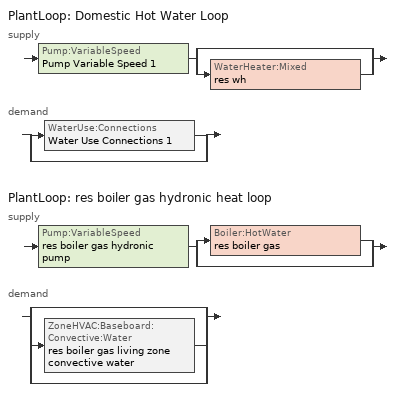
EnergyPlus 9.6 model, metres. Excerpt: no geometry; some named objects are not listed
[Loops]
PlantLoop 'Domestic Hot Water Loop'
 supply: Pump:VariableSpeed 'Pump Variable Speed 1' > split
  | bypass
  | WaterHeater:Mixed 'res wh'
 demand: split
  | WaterUse:Connections 'Water Use Connections 1'
  | bypass
PlantLoop 'res boiler gas hydronic heat loop'
 supply: Pump:VariableSpeed 'res boiler gas hydronic pump' > split
  | Boiler:HotWater 'res boiler gas'
  | bypass
 demand: split
  | bypass
  | ZoneHVAC:Baseboard:Convective:Water 'res boiler gas living zone convective water'
  | bypass
[Sizing:Plant] Loop Type=Heating; Sizing Option=NonCoincident; Zone Timesteps in Averaging Window=1; Coincident Sizing Factor Mode=None
Name | Design Loop Exit Temperature {C} | Loop Design Temperature Difference {deltaC}
Domestic Hot Water Loop | 51.6667 | 5.55556
res boiler gas hydronic heat loop | 82.2222 | 11.1111
[ZoneControl:Thermostat]
living zone Thermostat: Zone or ZoneList=living zone; Control Type Schedule=living zone Thermostat Schedule; Control 1=living zone temperature setpoint; Temperature Difference Between Cutout And Setpoint {deltaC}=0
[ThermostatSetpoint:DualSetpoint]
living zone temperature setpoint: Heating Setpoint Temperature Schedule=res heating setpoint; Cooling Setpoint Temperature Schedule=res cooling setpoint
[ZoneHVAC:PackagedTerminalAirConditioner]
res room ac zone ptac: Availability Schedule=Always On Discrete; Cooling Supply Air Flow Rate {m3/s}=0.289712; Heating Supply Air Flow Rate {m3/s}=1e-05; No Load Supply Air Flow Rate {m3/s}=0; Cooling Outdoor Air Flow Rate {m3/s}=0; Heating Outdoor Air Flow Rate {m3/s}=0; No Load Outdoor Air Flow Rate {m3/s}=0; Supply Air Fan=res room ac living zone clg supply fan; Heating Coil=res room ac always off heating coil; Cooling Coil=res room ac cooling coil; Fan Placement=DrawThrough; Supply Air Fan Operating Mode Schedule=Always Off Discrete
[ZoneHVAC:Baseboard:Convective:Water]
res boiler gas living zone convective water: Availability Schedule=Always On Discrete; Heating Design Capacity Method=HeatingDesignCapacity; Heating Design Capacity {W}=Autosize; Heating Design Capacity Per Floor Area {W/m2}=0; Fraction of Autosized Heating Design Capacity=0.8; U-Factor Times Area Value {W/K}=492.874; Maximum Water Flow Rate {m3/s}=0.000294889; Convergence Tolerance=0.001
[Zone equipment]
living zone: res boiler gas living zone convective water, res room ac zone ptac
[Fan:OnOff]
res room ac living zone clg supply fan: Availability Schedule=Always On Discrete; Fan Total Efficiency=1; Pressure Rise {Pa}=0; Maximum Flow Rate {m3/s}=0.289712; Motor Efficiency=1; Motor In Airstream Fraction=0; Fan Power Ratio Function of Speed Ratio Curve=Fan On Off Power Curve; Fan Efficiency Ratio Function of Speed Ratio Curve=Fan On Off Efficiency Curve
[Coil:Cooling:DX:SingleSpeed]
res room ac cooling coil: Availability Schedule=Always On Discrete; Gross Rated Total Cooling Capacity {W}=6168.22; Gross Rated Sensible Heat Ratio=0.65; Gross Rated Cooling COP {W/W}=2.46644; Rated Air Flow Rate {m3/s}=0.258258; Rated Evaporator Fan Power Per Volume Flow Rate {W/(m3/s)}=773.3; Total Cooling Capacity Function of Temperature Curve=RoomAC-Cap-fT; Total Cooling Capacity Function of Flow Fraction Curve=RoomAC-Cap-fFF; Energy Input Ratio Function of Temperature Curve=RoomAC-EIR-fT; Energy Input Ratio Function of Flow Fraction Curve=RoomAC-EIR-fFF; Part Load Fraction Correlation Curve=RoomAC-PLF-fPLR; Minimum Outdoor Dry-Bulb Temperature for Compressor Operation {C}=-25; Condenser Type=AirCooled; Evaporative Condenser Effectiveness=0.9; Evaporative Condenser Air Flow Rate {m3/s}=Autosize; Evaporative Condenser Pump Rated Power Consumption {W}=Autosize; Crankcase Heater Capacity {W}=0; Maximum Outdoor Dry-Bulb Temperature for Crankcase Heater Operation {C}=10; Basin Heater Capacity {W/K}=0; Basin Heater Setpoint Temperature {C}=2
[Coil:Heating:Electric]
res room ac always off heating coil: Availability Schedule=Always Off Discrete; Efficiency=1; Nominal Capacity {W}=0
[Pump:VariableSpeed] Fraction of Motor Inefficiencies to Fluid Stream=0; Coefficient 1 of the Part Load Performance Curve=0; Coefficient 2 of the Part Load Performance Curve=1; Coefficient 3 of the Part Load Performance Curve=0; Coefficient 4 of the Part Load Performance Curve=0; Design Minimum Flow Rate {m3/s}=0; Pump Control Type=Intermittent; Skin Loss Radiative Fraction=0.5; Design Power Sizing Method=PowerPerFlowPerPressure; Design Electric Power per Unit Flow Rate {W/(m3/s)}=348701.1; Design Shaft Power per Unit Flow Rate per Unit Head {W/((m3/s)-Pa)}=1.28205; Design Minimum Flow Rate Fraction=0
Name | Design Maximum Flow Rate {m3/s} | Design Pump Head {Pa} | Design Power Consumption {W} | Motor Efficiency
Pump Variable Speed 1 | 0.01 | 1 | 0 | 1
res boiler gas hydronic pump | 0.000147364 | 20000 | Autosize | 0.9
[Boiler:HotWater]
res boiler gas: Fuel Type=Electricity; Nominal Capacity {W}=6845.47; Nominal Thermal Efficiency=0.8; Efficiency Curve Temperature Evaluation Variable=LeavingBoiler; Normalized Boiler Efficiency Curve=NonCondensingBoilerEff; Design Water Flow Rate {m3/s}=Autosize; Minimum Part Load Ratio=0; Maximum Part Load Ratio=1; Optimum Part Load Ratio=1; Water Outlet Upper Temperature Limit {C}=99.9; Boiler Flow Mode=LeavingSetpointModulated; Parasitic Electric Load {W}=76; Sizing Factor=1
[WaterHeater:Mixed]
res wh: Tank Volume {m3}=0.143846; Setpoint Temperature Schedule=WH Setpoint Temp; Deadband Temperature Difference {deltaC}=2; Maximum Temperature Limit {C}=99; Heater Control Type=Cycle; Heater Maximum Capacity {W}=11722.8; Heater Minimum Capacity {W}=0; Heater Ignition Minimum Flow Rate {m3/s}=0; Heater Ignition Delay {s}=0; Heater Fuel Type=Electricity; Heater Thermal Efficiency=0.773298; Off Cycle Parasitic Fuel Consumption Rate {W}=0; Off Cycle Parasitic Fuel Type=Electricity; Off Cycle Parasitic Heat Fraction to Tank=0; On Cycle Parasitic Fuel Consumption Rate {W}=0; On Cycle Parasitic Fuel Type=Electricity; On Cycle Parasitic Heat Fraction to Tank=0; Ambient Temperature Indicator=Zone; Ambient Temperature Zone=garage zone; Off Cycle Loss Coefficient to Ambient Temperature {W/K}=4.15693; Off Cycle Loss Fraction to Zone=0.64; On Cycle Loss Coefficient to Ambient Temperature {W/K}=4.15693; On Cycle Loss Fraction to Zone=1; Use Side Effectiveness=1; Source Side Effectiveness=1; Use Side Design Flow Rate {m3/s}=Autosize; Source Side Design Flow Rate {m3/s}=Autosize; Indirect Water Heating Recovery Time {hr}=1.5; Source Side Flow Control Mode=IndirectHeatPrimarySetpoint
[WaterHeater:Sizing]
res wh: Design Mode=PeakDraw; Time Storage Can Meet Peak Draw {hr}=0.538503; Time for Tank Recovery {hr}=0; Nominal Tank Volume for Autosizing Plant Connections {m3}=1
[PlantLoop] Fluid Type=Water; Maximum Loop Temperature {C}=100; Minimum Loop Temperature {C}=0; Minimum Loop Flow Rate {m3/s}=0; Load Distribution Scheme=Optimal; Plant Loop Demand Calculation Scheme=SingleSetpoint
Name | Plant Equipment Operation Scheme | Maximum Loop Flow Rate {m3/s} | Plant Loop Volume {m3}
Domestic Hot Water Loop | Domestic Hot Water Loop Operation Schemes | 0.01 | 0.003
res boiler gas hydronic heat loop | res boiler gas hydronic heat loop Operation Schemes | Autosize | Autocalculate
[PlantEquipmentList]
Domestic Hot Water Loop Heating Equipment List: res wh
res boiler gas hydronic heat loop Heating Equipment List: res boiler gas
[PlantEquipmentOperation:HeatingLoad] Load Range 1 Lower Limit {W}=0; Load Range 1 Upper Limit {W}=1000000000
Name | Range 1 Equipment List
Domestic Hot Water Loop Heating Operation Scheme | Domestic Hot Water Loop Heating Equipment List
res boiler gas hydronic heat loop Heating Operation Scheme | res boiler gas hydronic heat loop Heating Equipment List
[PlantEquipmentOperationSchemes] Control Scheme 1 Schedule=Always On Discrete
Name | Control Scheme 1
Domestic Hot Water Loop Operation Schemes | Domestic Hot Water Loop Heating Operation Scheme
res boiler gas hydronic heat loop Operation Schemes | res boiler gas hydronic heat loop Heating Operation Scheme
[EnergyManagementSystem:Sensor]
Name | Output:Variable or Output:Meter Index Key | Output:Variable or Output:Meter
res_af_1_tin_s | living zone | Zone Mean Air Temperature
res_af_1_tt_s | living zone | Zone Outdoor Air Drybulb Temperature
res_boiler_gas_hydronic_pump_s | res boiler gas hydronic pump | Pump Electricity Energy
res_shower_tout | res wh | Water Heater Use Side Outlet Temperature
res_shower_vol | res shower | Water Use Equipment Hot Water Volume
[SetpointManager:Scheduled] Control Variable=Temperature
Name | Schedule
Setpoint Manager Scheduled 1 | dhw temp
res boiler gas hydronic heat loop setpoint manager | res boiler gas hydronic heat supply setpoint
[WaterUse:Equipment] Zone=living zone
Name | Peak Flow Rate {m3/s} | Flow Rate Fraction Schedule | Target Temperature Schedule
res shower | 0.000150395 | showers | fixtures temperature schedule
res sink | 6.71578e-05 | sinks | fixtures temperature schedule
res bath | 0.000235426 | baths | fixtures temperature schedule
res shower dist | 0 | showers | fixtures temperature schedule
res sink dist | 0 | sinks | fixtures temperature schedule
res bath dist | 0 | baths | fixtures temperature schedule
res cw | 2.66008e-05 | clothes_washer | res cw temperature schedule
[WaterUse:Connections]
Water Use Connections 1: Drain Water Heat Exchanger Type=None; Drain Water Heat Exchanger Destination=Plant; Water Use Equipment 1=res shower; Water Use Equipment 2=res sink; Water Use Equipment 3=res bath; Water Use Equipment 4=res shower dist; Water Use Equipment 5=res sink dist; Water Use Equipment 6=res bath dist; Water Use Equipment 7=res cw
[Schedule:Day:Interval]
res heating setpoint allday1; res heating setpoint allday2; res heating setpoint allday3; res heating setpoint allday4; res heating setpoint allday5; res heating setpoint allday6; res heating setpoint allday7; res heating setpoint allday8; res heating setpoint allday9; res heating setpoint allday10; res heating setpoint allday11; res heating setpoint allday12: No, 24:00, 15.5556
Schedule Day 6; Schedule Day 7: No, 24:00, 0
res heating setpoint summer design; res cooling setpoint summer design: No, 24:00, 23.8889
res heating setpoint winter design; res cooling setpoint winter design: No, 24:00, 21.1111
res cooling setpoint allday1; res cooling setpoint allday2; res cooling setpoint allday3; res cooling setpoint allday4; res cooling setpoint allday5; res cooling setpoint allday11; res cooling setpoint allday12: No, 24:00, 18.3333
res cooling setpoint allday6; res cooling setpoint allday7; res cooling setpoint allday8; res cooling setpoint allday9; res cooling setpoint allday10: No, 01:00, 18.3333, 02:00, 18.3333, 03:00, 18.3333, 04:00, 18.3333, 05:00, 18.3333, 06:00, 18.3333, 07:00, 18.3333, 08:00, 18.3333, 09:00, 18.3333, 10:00, 18.3333, 11:00, 18.3333, 12:00, 18.3333, 13:00, 18.3333, 14:00, 18.3333, 15:00, 18.3333, 16:00, 18.3333, 17:00, 18.3333, 18:00, 18.3333, 19:00, 18.3333, 20:00, 18.3333, 21:00, 18.3333, 22:00, 18.3333, 23:00, 18.3333, 24:00, 18.3333
[Schedule:Week:Daily]
res heating setpoint Week Rule - Jan1-Jan28: res heating setpoint allday1, res heating setpoint allday1, res heating setpoint allday1, res heating setpoint allday1, res heating setpoint allday1, res heating setpoint allday1, res heating setpoint allday1, Schedule Day 6, res heating setpoint summer design, res heating setpoint winter design, Schedule Day 6, Schedule Day 6
res heating setpoint Week Rule - Jan29-Feb4: res heating setpoint allday1, res heating setpoint allday1, res heating setpoint allday1, res heating setpoint allday2, res heating setpoint allday2, res heating setpoint allday2, res heating setpoint allday2, Schedule Day 6, res heating setpoint summer design, res heating setpoint winter design, Schedule Day 6, Schedule Day 6
res heating setpoint Week Rule - Feb5-Feb25: res heating setpoint allday2, res heating setpoint allday2, res heating setpoint allday2, res heating setpoint allday2, res heating setpoint allday2, res heating setpoint allday2, res heating setpoint allday2, Schedule Day 6, res heating setpoint summer design, res heating setpoint winter design, Schedule Day 6, Schedule Day 6
res heating setpoint Week Rule - Feb26-Mar4: res heating setpoint allday2, res heating setpoint allday2, res heating setpoint allday2, res heating setpoint allday3, res heating setpoint allday3, res heating setpoint allday3, res heating setpoint allday3, Schedule Day 6, res heating setpoint summer design, res heating setpoint winter design, Schedule Day 6, Schedule Day 6
res heating setpoint Week Rule - Mar5-Mar25: res heating setpoint allday3, res heating setpoint allday3, res heating setpoint allday3, res heating setpoint allday3, res heating setpoint allday3, res heating setpoint allday3, res heating setpoint allday3, Schedule Day 6, res heating setpoint summer design, res heating setpoint winter design, Schedule Day 6, Schedule Day 6
res heating setpoint Week Rule - Mar26-Apr1: res heating setpoint allday3, res heating setpoint allday3, res heating setpoint allday3, res heating setpoint allday3, res heating setpoint allday3, res heating setpoint allday3, res heating setpoint allday4, Schedule Day 6, res heating setpoint summer design, res heating setpoint winter design, Schedule Day 6, Schedule Day 6
res heating setpoint Week Rule - Apr2-Apr29: res heating setpoint allday4, res heating setpoint allday4, res heating setpoint allday4, res heating setpoint allday4, res heating setpoint allday4, res heating setpoint allday4, res heating setpoint allday4, Schedule Day 6, res heating setpoint summer design, res heating setpoint winter design, Schedule Day 6, Schedule Day 6
res heating setpoint Week Rule - Apr30-May6: res heating setpoint allday4, res heating setpoint allday5, res heating setpoint allday5, res heating setpoint allday5, res heating setpoint allday5, res heating setpoint allday5, res heating setpoint allday5, Schedule Day 6, res heating setpoint summer design, res heating setpoint winter design, Schedule Day 6, Schedule Day 6
res heating setpoint Week Rule - May7-May27: res heating setpoint allday5, res heating setpoint allday5, res heating setpoint allday5, res heating setpoint allday5, res heating setpoint allday5, res heating setpoint allday5, res heating setpoint allday5, Schedule Day 6, res heating setpoint summer design, res heating setpoint winter design, Schedule Day 6, Schedule Day 6
res heating setpoint Week Rule - May28-Jun3: res heating setpoint allday5, res heating setpoint allday5, res heating setpoint allday5, res heating setpoint allday5, res heating setpoint allday6, res heating setpoint allday6, res heating setpoint allday6, Schedule Day 6, res heating setpoint summer design, res heating setpoint winter design, Schedule Day 6, Schedule Day 6
res heating setpoint Week Rule - Jun4-Jun24: res heating setpoint allday6, res heating setpoint allday6, res heating setpoint allday6, res heating setpoint allday6, res heating setpoint allday6, res heating setpoint allday6, res heating setpoint allday6, Schedule Day 6, res heating setpoint summer design, res heating setpoint winter design, Schedule Day 6, Schedule Day 6
res heating setpoint Week Rule - Jun25-Jul1: res heating setpoint allday6, res heating setpoint allday6, res heating setpoint allday6, res heating setpoint allday6, res heating setpoint allday6, res heating setpoint allday6, res heating setpoint allday7, Schedule Day 6, res heating setpoint summer design, res heating setpoint winter design, Schedule Day 6, Schedule Day 6
res heating setpoint Week Rule - Jul2-Jul29: res heating setpoint allday7, res heating setpoint allday7, res heating setpoint allday7, res heating setpoint allday7, res heating setpoint allday7, res heating setpoint allday7, res heating setpoint allday7, Schedule Day 6, res heating setpoint summer design, res heating setpoint winter design, Schedule Day 6, Schedule Day 6
res heating setpoint Week Rule - Jul30-Aug5: res heating setpoint allday7, res heating setpoint allday7, res heating setpoint allday8, res heating setpoint allday8, res heating setpoint allday8, res heating setpoint allday8, res heating setpoint allday8, Schedule Day 6, res heating setpoint summer design, res heating setpoint winter design, Schedule Day 6, Schedule Day 6
res heating setpoint Week Rule - Aug6-Aug26: res heating setpoint allday8, res heating setpoint allday8, res heating setpoint allday8, res heating setpoint allday8, res heating setpoint allday8, res heating setpoint allday8, res heating setpoint allday8, Schedule Day 6, res heating setpoint summer design, res heating setpoint winter design, Schedule Day 6, Schedule Day 6
res heating setpoint Week Rule - Aug27-Sep2: res heating setpoint allday8, res heating setpoint allday8, res heating setpoint allday8, res heating setpoint allday8, res heating setpoint allday8, res heating setpoint allday9, res heating setpoint allday9, Schedule Day 6, res heating setpoint summer design, res heating setpoint winter design, Schedule Day 6, Schedule Day 6
res heating setpoint Week Rule - Sep3-Sep30: res heating setpoint allday9, res heating setpoint allday9, res heating setpoint allday9, res heating setpoint allday9, res heating setpoint allday9, res heating setpoint allday9, res heating setpoint allday9, Schedule Day 6, res heating setpoint summer design, res heating setpoint winter design, Schedule Day 6, Schedule Day 6
res heating setpoint Week Rule - Oct1-Oct28: res heating setpoint allday10, res heating setpoint allday10, res heating setpoint allday10, res heating setpoint allday10, res heating setpoint allday10, res heating setpoint allday10, res heating setpoint allday10, Schedule Day 6, res heating setpoint summer design, res heating setpoint winter design, Schedule Day 6, Schedule Day 6
res heating setpoint Week Rule - Oct29-Nov4: res heating setpoint allday10, res heating setpoint allday10, res heating setpoint allday10, res heating setpoint allday11, res heating setpoint allday11, res heating setpoint allday11, res heating setpoint allday11, Schedule Day 6, res heating setpoint summer design, res heating setpoint winter design, Schedule Day 6, Schedule Day 6
res heating setpoint Week Rule - Nov5-Nov25: res heating setpoint allday11, res heating setpoint allday11, res heating setpoint allday11, res heating setpoint allday11, res heating setpoint allday11, res heating setpoint allday11, res heating setpoint allday11, Schedule Day 6, res heating setpoint summer design, res heating setpoint winter design, Schedule Day 6, Schedule Day 6
res heating setpoint Week Rule - Nov26-Dec2: res heating setpoint allday11, res heating setpoint allday11, res heating setpoint allday11, res heating setpoint allday11, res heating setpoint allday11, res heating setpoint allday12, res heating setpoint allday12, Schedule Day 6, res heating setpoint summer design, res heating setpoint winter design, Schedule Day 6, Schedule Day 6
res heating setpoint Week Rule - Dec3-Dec31: res heating setpoint allday12, res heating setpoint allday12, res heating setpoint allday12, res heating setpoint allday12, res heating setpoint allday12, res heating setpoint allday12, res heating setpoint allday12, Schedule Day 6, res heating setpoint summer design, res heating setpoint winter design, Schedule Day 6, Schedule Day 6
res cooling setpoint Week Rule - Jan1-Jan28: res cooling setpoint allday1, res cooling setpoint allday1, res cooling setpoint allday1, res cooling setpoint allday1, res cooling setpoint allday1, res cooling setpoint allday1, res cooling setpoint allday1, Schedule Day 7, res cooling setpoint summer design, res cooling setpoint winter design, Schedule Day 7, Schedule Day 7
res cooling setpoint Week Rule - Jan29-Feb4: res cooling setpoint allday1, res cooling setpoint allday1, res cooling setpoint allday1, res cooling setpoint allday2, res cooling setpoint allday2, res cooling setpoint allday2, res cooling setpoint allday2, Schedule Day 7, res cooling setpoint summer design, res cooling setpoint winter design, Schedule Day 7, Schedule Day 7
res cooling setpoint Week Rule - Feb5-Feb25: res cooling setpoint allday2, res cooling setpoint allday2, res cooling setpoint allday2, res cooling setpoint allday2, res cooling setpoint allday2, res cooling setpoint allday2, res cooling setpoint allday2, Schedule Day 7, res cooling setpoint summer design, res cooling setpoint winter design, Schedule Day 7, Schedule Day 7
res cooling setpoint Week Rule - Feb26-Mar4: res cooling setpoint allday2, res cooling setpoint allday2, res cooling setpoint allday2, res cooling setpoint allday3, res cooling setpoint allday3, res cooling setpoint allday3, res cooling setpoint allday3, Schedule Day 7, res cooling setpoint summer design, res cooling setpoint winter design, Schedule Day 7, Schedule Day 7
res cooling setpoint Week Rule - Mar5-Mar25: res cooling setpoint allday3, res cooling setpoint allday3, res cooling setpoint allday3, res cooling setpoint allday3, res cooling setpoint allday3, res cooling setpoint allday3, res cooling setpoint allday3, Schedule Day 7, res cooling setpoint summer design, res cooling setpoint winter design, Schedule Day 7, Schedule Day 7
res cooling setpoint Week Rule - Mar26-Apr1: res cooling setpoint allday3, res cooling setpoint allday3, res cooling setpoint allday3, res cooling setpoint allday3, res cooling setpoint allday3, res cooling setpoint allday3, res cooling setpoint allday4, Schedule Day 7, res cooling setpoint summer design, res cooling setpoint winter design, Schedule Day 7, Schedule Day 7
res cooling setpoint Week Rule - Apr2-Apr29: res cooling setpoint allday4, res cooling setpoint allday4, res cooling setpoint allday4, res cooling setpoint allday4, res cooling setpoint allday4, res cooling setpoint allday4, res cooling setpoint allday4, Schedule Day 7, res cooling setpoint summer design, res cooling setpoint winter design, Schedule Day 7, Schedule Day 7
res cooling setpoint Week Rule - Apr30-May6: res cooling setpoint allday4, res cooling setpoint allday5, res cooling setpoint allday5, res cooling setpoint allday5, res cooling setpoint allday5, res cooling setpoint allday5, res cooling setpoint allday5, Schedule Day 7, res cooling setpoint summer design, res cooling setpoint winter design, Schedule Day 7, Schedule Day 7
res cooling setpoint Week Rule - May7-May27: res cooling setpoint allday5, res cooling setpoint allday5, res cooling setpoint allday5, res cooling setpoint allday5, res cooling setpoint allday5, res cooling setpoint allday5, res cooling setpoint allday5, Schedule Day 7, res cooling setpoint summer design, res cooling setpoint winter design, Schedule Day 7, Schedule Day 7
res cooling setpoint Week Rule - May28-Jun3: res cooling setpoint allday5, res cooling setpoint allday5, res cooling setpoint allday5, res cooling setpoint allday5, res cooling setpoint allday6, res cooling setpoint allday6, res cooling setpoint allday6, Schedule Day 7, res cooling setpoint summer design, res cooling setpoint winter design, Schedule Day 7, Schedule Day 7
res cooling setpoint Week Rule - Jun4-Jun24: res cooling setpoint allday6, res cooling setpoint allday6, res cooling setpoint allday6, res cooling setpoint allday6, res cooling setpoint allday6, res cooling setpoint allday6, res cooling setpoint allday6, Schedule Day 7, res cooling setpoint summer design, res cooling setpoint winter design, Schedule Day 7, Schedule Day 7
res cooling setpoint Week Rule - Jun25-Jul1: res cooling setpoint allday6, res cooling setpoint allday6, res cooling setpoint allday6, res cooling setpoint allday6, res cooling setpoint allday6, res cooling setpoint allday6, res cooling setpoint allday7, Schedule Day 7, res cooling setpoint summer design, res cooling setpoint winter design, Schedule Day 7, Schedule Day 7
res cooling setpoint Week Rule - Jul2-Jul29: res cooling setpoint allday7, res cooling setpoint allday7, res cooling setpoint allday7, res cooling setpoint allday7, res cooling setpoint allday7, res cooling setpoint allday7, res cooling setpoint allday7, Schedule Day 7, res cooling setpoint summer design, res cooling setpoint winter design, Schedule Day 7, Schedule Day 7
res cooling setpoint Week Rule - Jul30-Aug5: res cooling setpoint allday7, res cooling setpoint allday7, res cooling setpoint allday8, res cooling setpoint allday8, res cooling setpoint allday8, res cooling setpoint allday8, res cooling setpoint allday8, Schedule Day 7, res cooling setpoint summer design, res cooling setpoint winter design, Schedule Day 7, Schedule Day 7
res cooling setpoint Week Rule - Aug6-Aug26: res cooling setpoint allday8, res cooling setpoint allday8, res cooling setpoint allday8, res cooling setpoint allday8, res cooling setpoint allday8, res cooling setpoint allday8, res cooling setpoint allday8, Schedule Day 7, res cooling setpoint summer design, res cooling setpoint winter design, Schedule Day 7, Schedule Day 7
res cooling setpoint Week Rule - Aug27-Sep2: res cooling setpoint allday8, res cooling setpoint allday8, res cooling setpoint allday8, res cooling setpoint allday8, res cooling setpoint allday8, res cooling setpoint allday9, res cooling setpoint allday9, Schedule Day 7, res cooling setpoint summer design, res cooling setpoint winter design, Schedule Day 7, Schedule Day 7
res cooling setpoint Week Rule - Sep3-Sep30: res cooling setpoint allday9, res cooling setpoint allday9, res cooling setpoint allday9, res cooling setpoint allday9, res cooling setpoint allday9, res cooling setpoint allday9, res cooling setpoint allday9, Schedule Day 7, res cooling setpoint summer design, res cooling setpoint winter design, Schedule Day 7, Schedule Day 7
res cooling setpoint Week Rule - Oct1-Oct28: res cooling setpoint allday10, res cooling setpoint allday10, res cooling setpoint allday10, res cooling setpoint allday10, res cooling setpoint allday10, res cooling setpoint allday10, res cooling setpoint allday10, Schedule Day 7, res cooling setpoint summer design, res cooling setpoint winter design, Schedule Day 7, Schedule Day 7
res cooling setpoint Week Rule - Oct29-Nov4: res cooling setpoint allday10, res cooling setpoint allday10, res cooling setpoint allday10, res cooling setpoint allday11, res cooling setpoint allday11, res cooling setpoint allday11, res cooling setpoint allday11, Schedule Day 7, res cooling setpoint summer design, res cooling setpoint winter design, Schedule Day 7, Schedule Day 7
res cooling setpoint Week Rule - Nov5-Nov25: res cooling setpoint allday11, res cooling setpoint allday11, res cooling setpoint allday11, res cooling setpoint allday11, res cooling setpoint allday11, res cooling setpoint allday11, res cooling setpoint allday11, Schedule Day 7, res cooling setpoint summer design, res cooling setpoint winter design, Schedule Day 7, Schedule Day 7
res cooling setpoint Week Rule - Nov26-Dec2: res cooling setpoint allday11, res cooling setpoint allday11, res cooling setpoint allday11, res cooling setpoint allday11, res cooling setpoint allday11, res cooling setpoint allday12, res cooling setpoint allday12, Schedule Day 7, res cooling setpoint summer design, res cooling setpoint winter design, Schedule Day 7, Schedule Day 7
res cooling setpoint Week Rule - Dec3-Dec31: res cooling setpoint allday12, res cooling setpoint allday12, res cooling setpoint allday12, res cooling setpoint allday12, res cooling setpoint allday12, res cooling setpoint allday12, res cooling setpoint allday12, Schedule Day 7, res cooling setpoint summer design, res cooling setpoint winter design, Schedule Day 7, Schedule Day 7
[Schedule:Year]
res heating setpoint: res heating setpoint Week Rule - Jan1-Jan28, 1, 1, 1, 28, res heating setpoint Week Rule - Jan29-Feb4, 1, 29, 2, 4, res heating setpoint Week Rule - Feb5-Feb25, 2, 5, 2, 25, res heating setpoint Week Rule - Feb26-Mar4, 2, 26, 3, 4, res heating setpoint Week Rule - Mar5-Mar25, 3, 5, 3, 25, res heating setpoint Week Rule - Mar26-Apr1, 3, 26, 4, 1, res heating setpoint Week Rule - Apr2-Apr29, 4, 2, 4, 29, res heating setpoint Week Rule - Apr30-May6, 4, 30, 5, 6, res heating setpoint Week Rule - May7-May27, 5, 7, 5, 27, res heating setpoint Week Rule - May28-Jun3, 5, 28, 6, 3, res heating setpoint Week Rule - Jun4-Jun24, 6, 4, 6, 24, res heating setpoint Week Rule - Jun25-Jul1, 6, 25, 7, 1, res heating setpoint Week Rule - Jul2-Jul29, 7, 2, 7, 29, res heating setpoint Week Rule - Jul30-Aug5, 7, 30, 8, 5, res heating setpoint Week Rule - Aug6-Aug26, 8, 6, 8, 26, res heating setpoint Week Rule - Aug27-Sep2, 8, 27, 9, 2, res heating setpoint Week Rule - Sep3-Sep30, 9, 3, 9, 30, res heating setpoint Week Rule - Oct1-Oct28, 10, 1, 10, 28, res heating setpoint Week Rule - Oct29-Nov4, 10, 29, 11, 4, res heating setpoint Week Rule - Nov5-Nov25, 11, 5, 11, 25, res heating setpoint Week Rule - Nov26-Dec2, 11, 26, 12, 2, res heating setpoint Week Rule - Dec3-Dec31, 12, 3, 12, 31
res cooling setpoint: res cooling setpoint Week Rule - Jan1-Jan28, 1, 1, 1, 28, res cooling setpoint Week Rule - Jan29-Feb4, 1, 29, 2, 4, res cooling setpoint Week Rule - Feb5-Feb25, 2, 5, 2, 25, res cooling setpoint Week Rule - Feb26-Mar4, 2, 26, 3, 4, res cooling setpoint Week Rule - Mar5-Mar25, 3, 5, 3, 25, res cooling setpoint Week Rule - Mar26-Apr1, 3, 26, 4, 1, res cooling setpoint Week Rule - Apr2-Apr29, 4, 2, 4, 29, res cooling setpoint Week Rule - Apr30-May6, 4, 30, 5, 6, res cooling setpoint Week Rule - May7-May27, 5, 7, 5, 27, res cooling setpoint Week Rule - May28-Jun3, 5, 28, 6, 3, res cooling setpoint Week Rule - Jun4-Jun24, 6, 4, 6, 24, res cooling setpoint Week Rule - Jun25-Jul1, 6, 25, 7, 1, res cooling setpoint Week Rule - Jul2-Jul29, 7, 2, 7, 29, res cooling setpoint Week Rule - Jul30-Aug5, 7, 30, 8, 5, res cooling setpoint Week Rule - Aug6-Aug26, 8, 6, 8, 26, res cooling setpoint Week Rule - Aug27-Sep2, 8, 27, 9, 2, res cooling setpoint Week Rule - Sep3-Sep30, 9, 3, 9, 30, res cooling setpoint Week Rule - Oct1-Oct28, 10, 1, 10, 28, res cooling setpoint Week Rule - Oct29-Nov4, 10, 29, 11, 4, res cooling setpoint Week Rule - Nov5-Nov25, 11, 5, 11, 25, res cooling setpoint Week Rule - Nov26-Dec2, 11, 26, 12, 2, res cooling setpoint Week Rule - Dec3-Dec31, 12, 3, 12, 31
[Schedule:Compact]
living zone Thermostat Schedule: Through: 12/31, For: AllDays, Until: 24:00, 4
[Schedule:Constant]
Name | Hourly Value
Always On Discrete | 1
Always Off Discrete | 0
dhw temp; WH Setpoint Temp | 51.6667
fixtures temperature schedule | 43.3333
res boiler gas hydronic heat supply setpoint | 82.2222
res cw temperature schedule | 52.666
[Schedule:File] File=C:\Users\chmat\Downloads\bldg0096659-up00.csv\bldg0096659.csv; Rows to Skip at Top=1; Number of Hours of Data=8760; Column Separator=Comma; Interpolate to Timestep=No; Minutes per Item=15
Name | Column Number
baths | 13
showers | 14
sinks | 15
clothes_washer | 9
[Curve:Quadratic] Coefficient3 x**2=0; Minimum Value of x=0; Minimum Curve Output=0
Name | Coefficient1 Constant | Coefficient2 x | Maximum Value of x | Maximum Curve Output
RoomAC-Cap-fFF; RoomAC-EIR-fFF | 1 | 0 | 2 | 2
RoomAC-PLF-fPLR | 0.78 | 0.22 | 1 | 1
[Curve:Cubic]
Fan On Off Efficiency Curve: Coefficient1 Constant=1; Coefficient2 x=0; Coefficient3 x**2=0; Coefficient4 x**3=0; Minimum Value of x=0; Maximum Value of x=1
[Curve:Exponent]
Fan On Off Power Curve: Coefficient1 Constant=1; Coefficient2 Constant=0; Coefficient3 Constant=0; Minimum Value of x=0; Maximum Value of x=1
[Curve:Bicubic]
NonCondensingBoilerEff: Coefficient1 Constant=1.11172; Coefficient2 x=0.0786141; Coefficient3 x**2=-0.400426; Coefficient4 y=0; Coefficient5 y**2=-0.000156783; Coefficient6 x*y=0.0093846; Coefficient7 x**3=0.234258; Coefficient8 y**3=1.32927e-06; Coefficient9 x**2*y=-0.0044467; Coefficient10 x*y**2=-1.22498e-05; Minimum Value of x=0.1; Maximum Value of x=1; Minimum Value of y=20; Maximum Value of y=80
[Curve:Biquadratic] Minimum Value of x=0; Maximum Value of x=100; Minimum Value of y=0; Maximum Value of y=100
Name | Coefficient1 Constant | Coefficient2 x | Coefficient3 x**2 | Coefficient4 y | Coefficient5 y**2 | Coefficient6 x*y
RoomAC-Cap-fT | 1.55736 | -0.0744482 | 0.0030986 | 0.00145958 | -4.1148e-05 | -0.000426714
RoomAC-EIR-fT | -0.350448 | 0.11681 | -0.00339951 | -0.00122609 | 0.000600809 | -0.000466884
